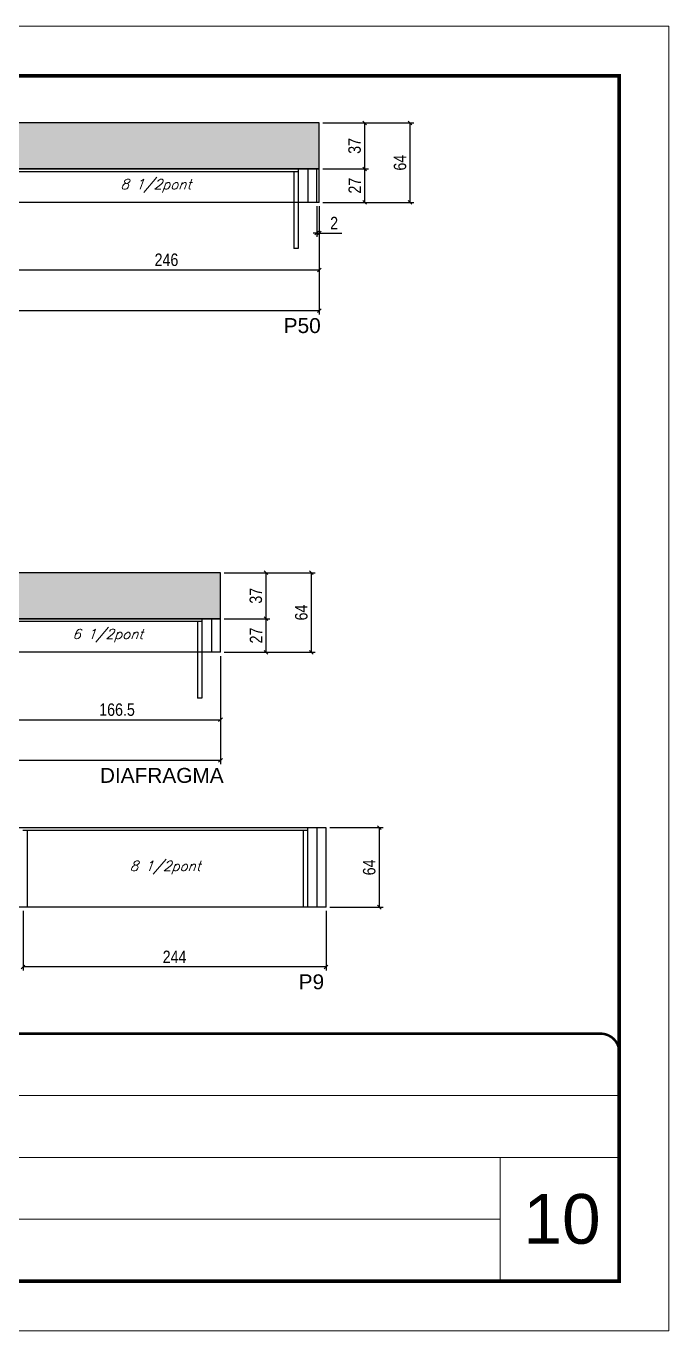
# Model space of a CAD drawing. Extents: x 3309 to 9590, y -2522 to 15424.
# Drawn here: x 5875 to 6393, y 11261 to 12311 of the extents above; entities that cross this region are included whole.
import ezdxf

# ---------------------------------------------------------------- set-up
doc = ezdxf.new("R2010")
doc.units = 0
doc.linetypes.add('CONTINUO', pattern=[0])
doc.linetypes.add('DASHED', pattern=[0.75, 0.5, -0.25])
for name, color, linetype in [('5', 5, 'Continuous'), ('COTA', 241, 'Continuous'), ('Painéis', 200, 'Continuous'), ('SARR_2.2x7', 40, 'Continuous'), ('SARR_3.5x7', 81, 'Continuous'), ('texto', 7, 'Continuous')]:
    doc.layers.add(name, color=color, linetype=linetype)
for name, color, linetype, lineweight in [('CARIMBO', 255, 'Continuous', 9), ('Folhas', 255, 'Continuous', 9), ('SARRAFO DE PRESSAO', 251, 'DASHED', 9)]:
    doc.layers.add(name, color=color, linetype=linetype, lineweight=lineweight)
doc.styles.add('ARIAL', font='arial.ttf')
doc.styles.add('COTA TECNICA', font='techl___.ttf', dxfattribs={"height": 10})
doc.styles.add('Romans', font='romans.shx')
doc.styles.get("Standard").update_dxf_attribs({"font": 'arial.ttf'})
doc.dimstyles.new('PAINEL', dxfattribs={"dimtxt": 10, "dimasz": 3, "dimexe": 3, "dimexo": 3, "dimgap": 3, "dimtad": 1, "dimdec": 1, "dimzin": 12, "dimdsep": 46, "dimtxsty": 'COTA TECNICA', "dimblk1": 'OBLIQUE', "dimblk2": 'OBLIQUE', "dimsah": 1, "dimcen": 0.9, "dimclrd": 4, "dimclre": 4, "dimclrt": 240, "dimadec": 1, "dimazin": 3, "dimtfac": 1, "dimtdec": 1, "dimtmove": 0, "dimatfit": 3, "dimfxl": 1, "dimtolj": 1, "dimtzin": 12, "dimarcsym": 0})

# ---------------------------------------------------------------- blocks, each defined once
blk = doc.blocks.new('9999999999')
at = {"color": 30, "linetype": 'CONTINUO'}
for p, q in [((98564.6, 34379.6), (99584, 34379.6)), ((98564.6, 34329.8), (99488, 34329.8)), ((99584, 34329.8), (99488, 34329.8)), ((99488, 34329.8), (99488, 34230.2)), ((98564.6, 34280), (99488, 34280))]:
    blk.add_line(p, q, dxfattribs=at)
at = {"color": 30, "linetype": 'CONTINUO', "const_width": 2}
blk.add_lwpolyline([(99584, 34230.2), (99584, 34414.4, 0.414214), (99569, 34429.4), (98229, 34429.4, 0.414214), (98214, 34414.4), (98214, 34245.2, 0.414214), (98229, 34230.2), (99584, 34230.2)], format="xyb", dxfattribs=at)
at = {"layer": 'Folhas'}
blk.add_lwpolyline([(98139, 34190.2), (99624, 34190.2), (99624, 35240.2), (98139, 35240.2)], close=True, dxfattribs=at)
at = {"layer": 'Folhas', "color": 30, "const_width": 3}
blk.add_lwpolyline([(98214, 34230.2), (99584, 34230.2), (99584, 35200.2), (98214, 35200.2)], close=True, dxfattribs=at)
blk = doc.blocks.new('_Oblique')
at = {"color": 0, "linetype": 'ByBlock', "lineweight": -2}
blk.add_line((-0.5, -0.5), (0.5, 0.5), dxfattribs=at)
blk = doc.blocks.new('*D269')
at = {"layer": 'COTA', "color": 4, "linetype": 'ByBlock', "lineweight": -2, "transparency": 16777216}
for p, q in [((5377.3, 12165.8), (5377.3, 12078.7)), ((6111.3, 12165.8), (6111.3, 12078.7)), ((6111.3, 12081.7), (5377.3, 12081.7))]:
    blk.add_line(p, q, dxfattribs=at)
at = {"layer": 'Defpoints', "color": 0, "linetype": 'ByBlock', "transparency": 16777216}
for p in [(5377.3, 12168.8), (6111.3, 12168.8), (5377.3, 12081.7)]:
    blk.add_point(p, dxfattribs=at)
at = {"layer": 'COTA', "color": 4, "linetype": 'ByBlock', "lineweight": -2, "transparency": 16777216, "xscale": 3, "yscale": 3, "zscale": 3, "rotation": 180}
blk.add_blockref('_Oblique', (5377.3, 12081.7), dxfattribs=at)
at = {"layer": 'COTA', "color": 4, "linetype": 'ByBlock', "lineweight": -2, "transparency": 16777216, "xscale": 3, "yscale": 3, "zscale": 3}
blk.add_blockref('_Oblique', (6111.3, 12081.7), dxfattribs=at)
at = {"layer": 'COTA', "color": 240, "linetype": 'ByBlock', "transparency": 16777216, "insert": (5744.3, 12089.9), "char_height": 10, "attachment_point": 5, "style": 'COTA TECNICA'}
blk.add_mtext('\\A1;734', dxfattribs=at)
blk = doc.blocks.new('*D270')
at = {"layer": 'COTA', "color": 4, "lineweight": -2, "transparency": 16777216}
for p, q in [((6114.3, 12195.8), (6151, 12195.8)), ((6148, 12168.8), (6148, 12195.8)), ((6114.3, 12168.8), (6151, 12168.8))]:
    blk.add_line(p, q, dxfattribs=at)
at = {"layer": 'Defpoints', "color": 0, "transparency": 16777216}
for p in [(6111.3, 12195.8), (6148, 12195.8), (6111.3, 12168.8)]:
    blk.add_point(p, dxfattribs=at)
at = {"layer": 'COTA', "color": 4, "lineweight": -2, "transparency": 16777216, "xscale": 3, "yscale": 3, "zscale": 3}
for p, rotation in [((6148, 12195.8), 90), ((6148, 12168.8), 270)]:
    blk.add_blockref('_Oblique', p, dxfattribs=dict(at, rotation=rotation))
at = {"layer": 'COTA', "color": 240, "transparency": 16777216, "insert": (6139.9, 12182.3), "char_height": 10, "attachment_point": 5, "rotation": 90, "style": 'COTA TECNICA'}
blk.add_mtext('\\A1;27', dxfattribs=at)
blk = doc.blocks.new('*D271')
at = {"layer": 'COTA', "color": 4, "lineweight": -2, "transparency": 16777216}
for p, q in [((6114.3, 12232.8), (6151, 12232.8)), ((6148, 12195.8), (6148, 12232.8)), ((6114.3, 12195.8), (6151, 12195.8))]:
    blk.add_line(p, q, dxfattribs=at)
at = {"layer": 'Defpoints', "color": 0, "transparency": 16777216}
for p in [(6111.3, 12232.8), (6148, 12232.8), (6111.3, 12195.8)]:
    blk.add_point(p, dxfattribs=at)
at = {"layer": 'COTA', "color": 4, "lineweight": -2, "transparency": 16777216, "xscale": 3, "yscale": 3, "zscale": 3}
for p, rotation in [((6148, 12232.8), 90), ((6148, 12195.8), 270)]:
    blk.add_blockref('_Oblique', p, dxfattribs=dict(at, rotation=rotation))
at = {"layer": 'COTA', "color": 240, "transparency": 16777216, "insert": (6139.8, 12214.3), "char_height": 10, "attachment_point": 5, "rotation": 90, "style": 'COTA TECNICA'}
blk.add_mtext('\\A1;37', dxfattribs=at)
blk = doc.blocks.new('*D272')
at = {"layer": 'COTA', "color": 4, "lineweight": -2, "transparency": 16777216}
for p, q in [((6114.3, 12232.8), (6187.5, 12232.8)), ((6184.5, 12168.8), (6184.5, 12232.8)), ((6114.3, 12168.8), (6187.5, 12168.8))]:
    blk.add_line(p, q, dxfattribs=at)
at = {"layer": 'Defpoints', "color": 0, "transparency": 16777216}
for p in [(6111.3, 12232.8), (6184.5, 12232.8), (6111.3, 12168.8)]:
    blk.add_point(p, dxfattribs=at)
at = {"layer": 'COTA', "color": 4, "lineweight": -2, "transparency": 16777216, "xscale": 3, "yscale": 3, "zscale": 3}
for p, rotation in [((6184.5, 12232.8), 90), ((6184.5, 12168.8), 270)]:
    blk.add_blockref('_Oblique', p, dxfattribs=dict(at, rotation=rotation))
at = {"layer": 'COTA', "color": 240, "transparency": 16777216, "insert": (6176.4, 12200.8), "char_height": 10, "attachment_point": 5, "rotation": 90, "style": 'COTA TECNICA'}
blk.add_mtext('\\A1;64', dxfattribs=at)
blk = doc.blocks.new('*D273')
at = {"layer": 'COTA', "color": 4, "lineweight": -2, "transparency": 16777216}
for p, q in [((6111.3, 12165.8), (6111.3, 12111.5)), ((5865.3, 12128.8), (5865.3, 12111.5)), ((5865.3, 12114.5), (6111.3, 12114.5))]:
    blk.add_line(p, q, dxfattribs=at)
at = {"layer": 'Defpoints', "color": 0, "transparency": 16777216}
for p in [(6111.3, 12168.8), (5865.3, 12131.8), (6111.3, 12114.5)]:
    blk.add_point(p, dxfattribs=at)
at = {"layer": 'COTA', "color": 4, "lineweight": -2, "transparency": 16777216, "xscale": 3, "yscale": 3, "zscale": 3, "rotation": 180}
blk.add_blockref('_Oblique', (5865.3, 12114.5), dxfattribs=at)
at = {"layer": 'COTA', "color": 4, "lineweight": -2, "transparency": 16777216, "xscale": 3, "yscale": 3, "zscale": 3}
blk.add_blockref('_Oblique', (6111.3, 12114.5), dxfattribs=at)
at = {"layer": 'COTA', "color": 240, "transparency": 16777216, "insert": (5988.3, 12122.6), "char_height": 10, "attachment_point": 5, "style": 'COTA TECNICA'}
blk.add_mtext('\\A1;246', dxfattribs=at)
blk = doc.blocks.new('*D284')
at = {"layer": 'COTA', "color": 4, "linetype": 'ByBlock', "lineweight": -2, "transparency": 16777216}
for p, q in [((5377.3, 11803.8), (5377.3, 11716.8)), ((6031.8, 11803.8), (6031.8, 11716.8)), ((6031.8, 11719.8), (5377.3, 11719.8))]:
    blk.add_line(p, q, dxfattribs=at)
at = {"layer": 'Defpoints', "color": 0, "linetype": 'ByBlock', "transparency": 16777216}
for p in [(5377.3, 11806.8), (6031.8, 11806.8), (5377.3, 11719.8)]:
    blk.add_point(p, dxfattribs=at)
at = {"layer": 'COTA', "color": 4, "linetype": 'ByBlock', "lineweight": -2, "transparency": 16777216, "xscale": 3, "yscale": 3, "zscale": 3, "rotation": 180}
blk.add_blockref('_Oblique', (5377.3, 11719.8), dxfattribs=at)
at = {"layer": 'COTA', "color": 4, "linetype": 'ByBlock', "lineweight": -2, "transparency": 16777216, "xscale": 3, "yscale": 3, "zscale": 3}
blk.add_blockref('_Oblique', (6031.8, 11719.8), dxfattribs=at)
at = {"layer": 'COTA', "color": 240, "linetype": 'ByBlock', "transparency": 16777216, "insert": (5704.5, 11727.9), "char_height": 10, "attachment_point": 5, "style": 'COTA TECNICA'}
blk.add_mtext('\\A1;654.5', dxfattribs=at)
blk = doc.blocks.new('*D285')
at = {"layer": 'COTA', "color": 4, "lineweight": -2, "transparency": 16777216}
for p, q in [((6034.8, 11833.8), (6071.5, 11833.8)), ((6068.5, 11806.8), (6068.5, 11833.8)), ((6034.8, 11806.8), (6071.5, 11806.8))]:
    blk.add_line(p, q, dxfattribs=at)
at = {"layer": 'Defpoints', "color": 0, "transparency": 16777216}
for p in [(6031.8, 11833.8), (6068.5, 11833.8), (6031.8, 11806.8)]:
    blk.add_point(p, dxfattribs=at)
at = {"layer": 'COTA', "color": 4, "lineweight": -2, "transparency": 16777216, "xscale": 3, "yscale": 3, "zscale": 3}
for p, rotation in [((6068.5, 11833.8), 90), ((6068.5, 11806.8), 270)]:
    blk.add_blockref('_Oblique', p, dxfattribs=dict(at, rotation=rotation))
at = {"layer": 'COTA', "color": 240, "transparency": 16777216, "insert": (6060.4, 11820.3), "char_height": 10, "attachment_point": 5, "rotation": 90, "style": 'COTA TECNICA'}
blk.add_mtext('\\A1;27', dxfattribs=at)
blk = doc.blocks.new('*D286')
at = {"layer": 'COTA', "color": 4, "lineweight": -2, "transparency": 16777216}
for p, q in [((6034.8, 11870.8), (6071.5, 11870.8)), ((6068.5, 11833.8), (6068.5, 11870.8)), ((6034.8, 11833.8), (6071.5, 11833.8))]:
    blk.add_line(p, q, dxfattribs=at)
at = {"layer": 'Defpoints', "color": 0, "transparency": 16777216}
for p in [(6031.8, 11870.8), (6068.5, 11870.8), (6031.8, 11833.8)]:
    blk.add_point(p, dxfattribs=at)
at = {"layer": 'COTA', "color": 4, "lineweight": -2, "transparency": 16777216, "xscale": 3, "yscale": 3, "zscale": 3}
for p, rotation in [((6068.5, 11870.8), 90), ((6068.5, 11833.8), 270)]:
    blk.add_blockref('_Oblique', p, dxfattribs=dict(at, rotation=rotation))
at = {"layer": 'COTA', "color": 240, "transparency": 16777216, "insert": (6060.3, 11852.3), "char_height": 10, "attachment_point": 5, "rotation": 90, "style": 'COTA TECNICA'}
blk.add_mtext('\\A1;37', dxfattribs=at)
blk = doc.blocks.new('*D287')
at = {"layer": 'COTA', "color": 4, "lineweight": -2, "transparency": 16777216}
for p, q in [((6034.8, 11870.8), (6108, 11870.8)), ((6105, 11806.8), (6105, 11870.8)), ((6034.8, 11806.8), (6108, 11806.8))]:
    blk.add_line(p, q, dxfattribs=at)
at = {"layer": 'Defpoints', "color": 0, "transparency": 16777216}
for p in [(6031.8, 11870.8), (6105, 11870.8), (6031.8, 11806.8)]:
    blk.add_point(p, dxfattribs=at)
at = {"layer": 'COTA', "color": 4, "lineweight": -2, "transparency": 16777216, "xscale": 3, "yscale": 3, "zscale": 3}
for p, rotation in [((6105, 11870.8), 90), ((6105, 11806.8), 270)]:
    blk.add_blockref('_Oblique', p, dxfattribs=dict(at, rotation=rotation))
at = {"layer": 'COTA', "color": 240, "transparency": 16777216, "insert": (6096.9, 11838.8), "char_height": 10, "attachment_point": 5, "rotation": 90, "style": 'COTA TECNICA'}
blk.add_mtext('\\A1;64', dxfattribs=at)
blk = doc.blocks.new('*D288')
at = {"layer": 'COTA', "color": 4, "lineweight": -2, "transparency": 16777216}
for p, q in [((6031.8, 11803.8), (6031.8, 11749.5)), ((5865.3, 11766.8), (5865.3, 11749.5)), ((5865.3, 11752.5), (6031.8, 11752.5))]:
    blk.add_line(p, q, dxfattribs=at)
at = {"layer": 'Defpoints', "color": 0, "transparency": 16777216}
for p in [(6031.8, 11806.8), (5865.3, 11769.8), (6031.8, 11752.5)]:
    blk.add_point(p, dxfattribs=at)
at = {"layer": 'COTA', "color": 4, "lineweight": -2, "transparency": 16777216, "xscale": 3, "yscale": 3, "zscale": 3, "rotation": 180}
blk.add_blockref('_Oblique', (5865.3, 11752.5), dxfattribs=at)
at = {"layer": 'COTA', "color": 4, "lineweight": -2, "transparency": 16777216, "xscale": 3, "yscale": 3, "zscale": 3}
blk.add_blockref('_Oblique', (6031.8, 11752.5), dxfattribs=at)
at = {"layer": 'COTA', "color": 240, "transparency": 16777216, "insert": (5948.5, 11760.6), "char_height": 10, "attachment_point": 5, "style": 'COTA TECNICA'}
blk.add_mtext('\\A1;166.5', dxfattribs=at)
blk = doc.blocks.new('*D289')
at = {"layer": 'COTA', "color": 4, "lineweight": -2, "transparency": 16777216}
for p, q in [((6109.3, 12165.8), (6109.3, 12141.2)), ((6111.3, 12165.8), (6111.3, 12141.2)), ((6109.3, 12144.2), (6106.3, 12144.2)), ((6109.3, 12144.2), (6111.3, 12144.2)), ((6111.3, 12144.2), (6129.4, 12144.2))]:
    blk.add_line(p, q, dxfattribs=at)
at = {"layer": 'Defpoints', "color": 0, "transparency": 16777216}
for p in [(6109.3, 12168.8), (6111.3, 12168.8), (6111.3, 12144.2)]:
    blk.add_point(p, dxfattribs=at)
at = {"layer": 'COTA', "color": 4, "lineweight": -2, "transparency": 16777216, "xscale": 3, "yscale": 3, "zscale": 3}
blk.add_blockref('_Oblique', (6109.3, 12144.2), dxfattribs=at)
at = {"layer": 'COTA', "color": 4, "lineweight": -2, "transparency": 16777216, "xscale": 3, "yscale": 3, "zscale": 3, "rotation": 180}
blk.add_blockref('_Oblique', (6111.3, 12144.2), dxfattribs=at)
at = {"layer": 'COTA', "color": 240, "transparency": 16777216, "insert": (6123.3, 12152.2), "char_height": 10, "attachment_point": 5, "style": 'COTA TECNICA'}
blk.add_mtext('\\A1;2', dxfattribs=at)
blk = doc.blocks.new('*D290')
at = {"layer": 'COTA', "color": 4, "linetype": 'ByBlock', "lineweight": -2, "transparency": 16777216}
for p, q in [((5872.8, 11598.7), (5872.8, 11550.6)), ((6116.8, 11598.7), (6116.8, 11550.6)), ((6116.8, 11553.6), (5872.8, 11553.6))]:
    blk.add_line(p, q, dxfattribs=at)
at = {"layer": 'Defpoints', "color": 0, "linetype": 'ByBlock', "transparency": 16777216}
for p in [(5872.8, 11601.7), (6116.8, 11601.7), (5872.8, 11553.6)]:
    blk.add_point(p, dxfattribs=at)
at = {"layer": 'COTA', "color": 4, "linetype": 'ByBlock', "lineweight": -2, "transparency": 16777216, "xscale": 3, "yscale": 3, "zscale": 3, "rotation": 180}
blk.add_blockref('_Oblique', (5872.8, 11553.6), dxfattribs=at)
at = {"layer": 'COTA', "color": 4, "linetype": 'ByBlock', "lineweight": -2, "transparency": 16777216, "xscale": 3, "yscale": 3, "zscale": 3}
blk.add_blockref('_Oblique', (6116.8, 11553.6), dxfattribs=at)
at = {"layer": 'COTA', "color": 240, "linetype": 'ByBlock', "transparency": 16777216, "insert": (5994.8, 11561.7), "char_height": 10, "attachment_point": 5, "style": 'COTA TECNICA'}
blk.add_mtext('\\A1;244', dxfattribs=at)
blk = doc.blocks.new('*D292')
at = {"layer": 'COTA', "color": 4, "lineweight": -2, "transparency": 16777216}
for p, q in [((6119.8, 11665.7), (6162.7, 11665.7)), ((6159.7, 11665.7), (6159.7, 11601.7)), ((6119.8, 11601.7), (6162.7, 11601.7))]:
    blk.add_line(p, q, dxfattribs=at)
at = {"layer": 'Defpoints', "color": 0, "transparency": 16777216}
for p in [(6116.8, 11665.7), (6116.8, 11601.7), (6159.7, 11601.7)]:
    blk.add_point(p, dxfattribs=at)
at = {"layer": 'COTA', "color": 4, "lineweight": -2, "transparency": 16777216, "xscale": 3, "yscale": 3, "zscale": 3}
for p, rotation in [((6159.7, 11665.7), 90), ((6159.7, 11601.7), 270)]:
    blk.add_blockref('_Oblique', p, dxfattribs=dict(at, rotation=rotation))
at = {"layer": 'COTA', "color": 240, "transparency": 16777216, "insert": (6151.6, 11633.7), "char_height": 10, "attachment_point": 5, "rotation": 90, "style": 'COTA TECNICA'}
blk.add_mtext('\\A1;64', dxfattribs=at)

msp = doc.modelspace()

# ---------------------------------------------------------------- hatches: boundary and pattern name
at = {"layer": 'COTA'}
h = msp.add_hatch(dxfattribs=at)
h.set_pattern_fill('AR-CONC', color=256, scale=0.03)
h.set_pattern_definition([(50, (-7.4543, -778.8337), (5.46554, -0.4781726), [0.5715, -6.2865]), (355, (-7.454, -778.834), (-1.0573026, 5.7317054), [0.4572, -5.0292175]), (100.451445, (-6.999, -778.8736), (4.4082374, 5.2535326), [0.4857003, -5.3427073]), (46.1842, (-7.454, -777.31), (8.1323712, -1.2612698), [0.85725, -9.42975]), (96.63556, (-6.7766, -777.415), (7.122124, 7.4227837), [0.7285507, -8.0140682]), (351.18415, (-7.454, -777.31), (7.122124, 7.4227837), [0.685799, -7.543792]), (21, (-6.6923, -777.6907), (4.5484317, -3.067956), [0.5715, -6.2865]), (326, (-6.692, -777.691), (1.8540609, 5.525639), [0.4572, -5.0292]), (71.451445, (-6.313, -777.9464), (6.4024926, 2.457683), [0.4857003, -5.3426981]), (37.5, (-7.4543, -778.8337), (0.0926581, 2.53665117), [0, -4.96824, 0, -5.1054, 0, -5.04825]), (7.5, (-7.4543, -778.8337), (2.0045899, 3.00541724), [0, -2.91084, 0, -4.85394, 0, -1.92405]), (327.5, (-9.1535, -778.8337), (4.06771786, -0.17186232), [0, -1.905, 0, -5.9436, 0, -7.8867]), (317.5, (-9.9155, -778.8337), (4.4438754, 0.7627947), [0, -2.4765, 0, -3.94716, 0, -5.6007])])
h.paths.add_polyline_path([(5377.27, 12232.76), (5377.27, 12195.76), (6111.27, 12195.76), (6111.27, 12232.76)])
h = msp.add_hatch(dxfattribs=at)
h.set_pattern_fill('AR-CONC', color=256, scale=0.03)
h.set_pattern_definition([(50, (-9.4543, -1140.791), (5.46554, -0.4781726), [0.5715, -6.2865]), (355, (-9.454, -1140.791), (-1.0573026, 5.7317054), [0.4572, -5.0292175]), (100.451445, (-8.999, -1140.831), (4.4082374, 5.2535326), [0.4857003, -5.3427073]), (46.1842, (-9.454, -1139.267), (8.1323712, -1.2612698), [0.85725, -9.42975]), (96.63556, (-8.7766, -1139.372), (7.122124, 7.4227837), [0.7285507, -8.0140682]), (351.18415, (-9.454, -1139.267), (7.122124, 7.4227837), [0.685799, -7.543792]), (21, (-8.6923, -1139.648), (4.5484317, -3.067956), [0.5715, -6.2865]), (326, (-8.692, -1139.648), (1.8540609, 5.525639), [0.4572, -5.0292]), (71.451445, (-8.313, -1139.9037), (6.4024926, 2.457683), [0.4857003, -5.3426981]), (37.5, (-9.4543, -1140.791), (0.0926581, 2.53665117), [0, -4.96824, 0, -5.1054, 0, -5.04825]), (7.5, (-9.4543, -1140.791), (2.0045899, 3.00541724), [0, -2.91084, 0, -4.85394, 0, -1.92405]), (327.5, (-11.1535, -1140.791), (4.06771786, -0.17186232), [0, -1.905, 0, -5.9436, 0, -7.8867]), (317.5, (-11.9155, -1140.791), (4.4438754, 0.7627947), [0, -2.4765, 0, -3.94716, 0, -5.6007])])
h.paths.add_polyline_path([(5377.27, 11870.8), (5377.27, 11833.8), (6031.77, 11833.8), (6031.77, 11870.8)])

# ---------------------------------------------------------------- linework, layer by layer
for p, q in [((6094.27, 12131.76), (6090.77, 12131.76)), ((6016.77, 11769.8), (6013.27, 11769.8))]:
    msp.add_line(p, q, dxfattribs=at)
for points in [[(5377.27, 12195.76), (6111.27, 12195.76), (6111.27, 12232.76), (5377.27, 12232.76)], [(5377.27, 11833.8), (6031.77, 11833.8), (6031.77, 11870.8), (5377.27, 11870.8)]]:
    msp.add_lwpolyline(points, close=True, dxfattribs=at)
at = {"layer": 'Painéis', "linetype": 'ByBlock'}
for p, q in [((6111.27, 12195.76), (5377.27, 12195.76)), ((6109.27, 12168.76), (6109.27, 12195.76)), ((6111.27, 12168.76), (6111.27, 12195.76)), ((6111.27, 12168.76), (5377.27, 12168.76)), ((6031.77, 11833.8), (5377.27, 11833.8)), ((6031.77, 11806.8), (6031.77, 11833.8)), ((6031.77, 11806.8), (5377.27, 11806.8)), ((6116.77, 11665.66), (5377.27, 11665.66)), ((6116.77, 11601.66), (6116.77, 11665.66)), ((6116.77, 11601.66), (5377.27, 11601.66))]:
    msp.add_line(p, q, dxfattribs=at)
at = {"layer": 'SARR_2.2x7', "linetype": 'Continuous'}
for p, q in [((6094.27, 12193.56), (5865.27, 12193.56)), ((6102.27, 12168.76), (6102.27, 12195.76)), ((6024.77, 11806.8), (6024.77, 11833.8)), ((6016.77, 11831.6), (5865.27, 11831.6)), ((6109.77, 11601.66), (6109.77, 11665.66)), ((6101.77, 11663.46), (5872.77, 11663.46))]:
    msp.add_line(p, q, dxfattribs=at)
at = {"layer": 'SARR_3.5x7'}
for p, q in [((6090.77, 12193.56), (6090.77, 12131.76)), ((6094.27, 12195.76), (6094.27, 12131.76)), ((6016.77, 11833.8), (6016.77, 11769.8)), ((6013.27, 11831.6), (6013.27, 11769.8)), ((6101.77, 11665.66), (6101.77, 11601.66)), ((5876.27, 11663.46), (5876.27, 11601.66)), ((6098.27, 11663.46), (6098.27, 11601.66))]:
    msp.add_line(p, q, dxfattribs=at)

# ---------------------------------------------------------------- block references
at = {"layer": 'SARRAFO DE PRESSAO', "color": 6, "linetype": 'ByBlock'}
msp.add_blockref('9999999999', (-93231.11, -22929.5), dxfattribs=at)

# ---------------------------------------------------------------- texts
at = {"layer": '5', "linetype": 'Continuous'}
for s, rotation, p in [('P50', 359.99996, (6082.7, 12063.7)), ('DIAFRAGMA', 359.99996, (5934.7, 11701.74)), ('P9', 0.00004, (6094.75, 11535.63))]:
    msp.add_text(s, height=12, rotation=rotation, dxfattribs=at).set_placement(p)
at = {"layer": 'CARIMBO', "style": 'ARIAL'}
msp.add_text('10', height=40, dxfattribs=at).set_placement((6275.73, 11330.85))
at = {"layer": 'texto', "color": 2, "char_height": 8, "attachment_point": 5, "style": 'Romans'}
for s, insert in [('{\\Q19;\\C256;8 1/2pont}', (5979.77, 12182.16)), ('{\\Q19;\\C256;6 1/2pont}', (5941.02, 11820.2)), ('{\\Q19;\\C256;8 1/2pont}', (5987.27, 11633.56))]:
    msp.add_mtext(s, dxfattribs=dict(at, insert=insert))

# ---------------------------------------------------------------- dimensions: what is measured, and where the dimension line sits
at = {"layer": 'COTA'}
for base, p1, p2, picture, middle in [((6148.02, 12232.76), (6111.27, 12195.76), (6111.27, 12232.76), '*D271', (6139.8, 12214.26)), ((6184.51, 12232.76), (6111.27, 12168.76), (6111.27, 12232.76), '*D272', (6176.41, 12200.76)), ((6148.02, 12195.76), (6111.27, 12168.76), (6111.27, 12195.76), '*D270', (6139.95, 12182.26)), ((6068.52, 11870.8), (6031.77, 11833.8), (6031.77, 11870.8), '*D286', (6060.3, 11852.3)), ((6105.01, 11870.8), (6031.77, 11806.8), (6031.77, 11870.8), '*D287', (6096.91, 11838.8)), ((6068.52, 11833.8), (6031.77, 11806.8), (6031.77, 11833.8), '*D285', (6060.45, 11820.3)), ((6159.66, 11601.66), (6116.77, 11665.66), (6116.77, 11601.66), '*D292', (6151.56, 11633.66))]:
    dim = msp.add_linear_dim(base=base, p1=p1, p2=p2, angle=90, dimstyle='PAINEL', dxfattribs=at)
    dim.commit()
    dim.dimension.update_dxf_attribs({"geometry": picture, "text_midpoint": middle})
at = {"layer": 'COTA', "linetype": 'ByBlock'}
for base, p1, p2, picture, middle in [((5377.27, 12081.71), (6111.27, 12168.76), (5377.27, 12168.76), '*D269', (5744.27, 12089.93)), ((5377.27, 11719.76), (6031.77, 11806.8), (5377.27, 11806.8), '*D284', (5704.52, 11727.86)), ((5872.77, 11553.64), (6116.77, 11601.66), (5872.77, 11601.66), '*D290', (5994.77, 11561.72))]:
    dim = msp.add_linear_dim(base=base, p1=p1, p2=p2, angle=180, dimstyle='PAINEL', dxfattribs=at)
    dim.commit()
    dim.dimension.update_dxf_attribs({"geometry": picture, "text_midpoint": middle})
at = {"layer": 'COTA'}
for base, p1, p2, picture, middle in [((6111.27, 12114.48), (5865.27, 12131.76), (6111.27, 12168.76), '*D273', (5988.27, 12122.58)), ((6111.27, 12144.15), (6109.27, 12168.76), (6111.27, 12168.76), '*D289', (6123.32, 12152.15)), ((6031.77, 11752.52), (5865.27, 11769.8), (6031.77, 11806.8), '*D288', (5948.52, 11760.63))]:
    dim = msp.add_linear_dim(base=base, p1=p1, p2=p2, dimstyle='PAINEL', dxfattribs=at)
    dim.commit()
    dim.dimension.update_dxf_attribs({"geometry": picture, "text_midpoint": middle})

doc.saveas('drawing.dxf')
